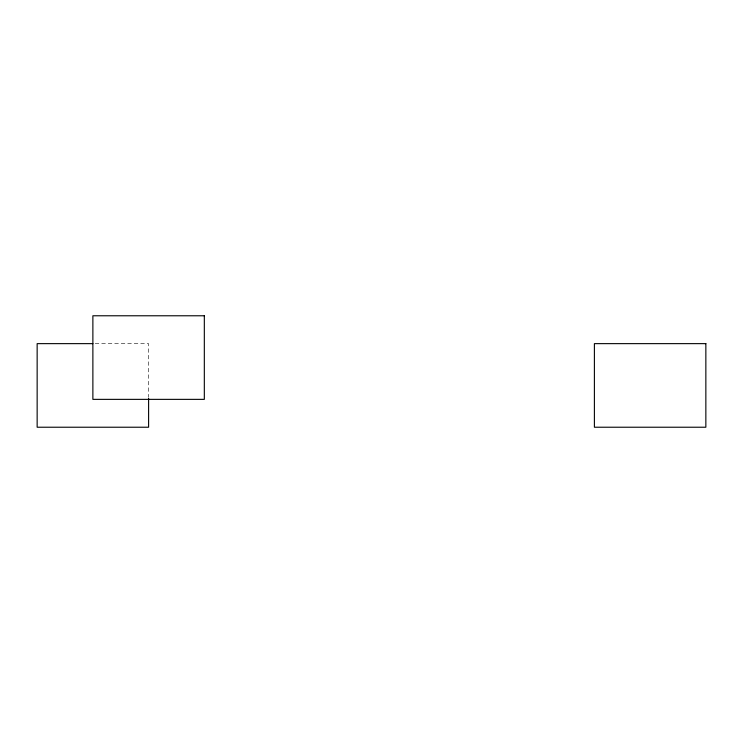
<?xml version="1.0" encoding="UTF-8"?>
<svg xmlns="http://www.w3.org/2000/svg" width="743" height="743" viewBox="0 0 743 743"><rect width="100%" height="100%" fill="white"/><g stroke="black" fill="none" stroke-linecap="round" stroke-linejoin="round"><path stroke-width="0.56" stroke-dasharray="3.71 2.79" d="M95.197 343.637L148.6 343.637L148.6 397.041"/><path stroke-width="1.11" d="M92.875 343.637L37.15 343.637L37.15 427.225L148.6 427.225L148.6 398.202M204.325 315.775L92.875 315.775L92.875 399.363L204.325 399.363L204.325 315.775M705.85 343.637L594.4 343.637L594.4 427.225L705.85 427.225L705.85 343.637"/></g></svg>
